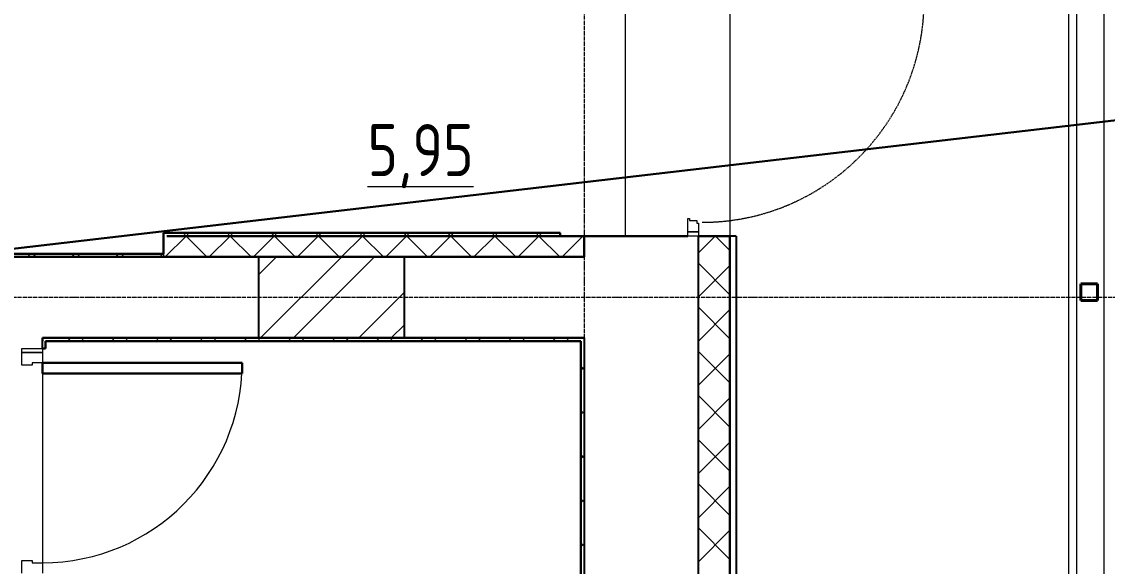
# Model space of a CAD drawing. Header units: millimetres. Extents: x -695119 to 412940, y -249585 to 622758.
# Drawn here: x 167158 to 172380, y -26863 to -24246 of the extents above; entities that cross this region are included whole.
import ezdxf

# ---------------------------------------------------------------- set-up
doc = ezdxf.new("R2010")
doc.units = ezdxf.units.MM
doc.linetypes.add('ADSK_Линия сетки', pattern=[25, 20, -2.5, 0, -2.5])
doc.linetypes.add('ADSK_Штриховая_ш2 п1_5', pattern=[4.5, 3, -1.5])
for name, color, linetype, lineweight in [('_Схема', 5, 'Continuous', 30), ('Каркас_Импост', 8, 'Continuous', 9), ('Марки помещений', 8, 'Continuous', 20), ('Монтажный зазор', 8, 'Continuous', 9), ('Несущие колонны', 252, 'Continuous', 18), ('Оси', 252, 'Continuous', 9), ('Открывание', 8, 'ADSK_Штриховая_ш2 п1_5', 9), ('Панель', 252, 'Continuous', 30), ('Перекрытия', 7, 'Continuous', 18), ('Поручни', 8, 'Continuous', 9), ('Стены разрез', 7, 'Continuous', 30), ('Стены штриховка', 7, 'Continuous', 9)]:
    doc.layers.add(name, color=color, linetype=linetype, lineweight=lineweight)
doc.layers.add('Стены', color=194, linetype='Continuous')
doc.styles.add('GOST 2.304 type A_1', font='', dxfattribs={"height": 350})
doc.styles.get('GOST 2.304 type A_1').set_extended_font_data('GOST 2.304 type A')

# ---------------------------------------------------------------- blocks, each defined once
blk = doc.blocks.new('1 этаж')
at = {"layer": 'Каркас_Импост', "color": 251, "true_color": 0x636466}
for p, q in [((-4455.8, -106368.4), (-4447.8, -106368.4)), ((-4455.8, -106432.4), (-4455.8, -106368.4)), ((-4447.8, -106368.4), (-4447.8, -106377.4)), ((-4447.8, -106377.4), (-4413.8, -106377.4)), ((-4413.8, -106377.4), (-4413.8, -106391.4)), ((-4413.8, -106391.4), (-4405.8, -106391.4)), ((-4405.8, -106391.4), (-4405.8, -106432.4)), ((-4405.8, -106432.4), (-4455.8, -106432.4)), ((-7660.8, -107072.4), (-7660.8, -107012.4)), ((-7660.8, -107012.4), (-7560.8, -107012.4)), ((-7560.8, -107012.4), (-7560.8, -107062.4)), ((-7610.8, -107072.4), (-7660.8, -107072.4)), ((-7610.8, -107062.4), (-7610.8, -107072.4)), ((-7560.8, -107062.4), (-7610.8, -107062.4)), ((-7660.8, -108012.4), (-7610.8, -108012.4)), ((-7660.8, -108072.4), (-7660.8, -108012.4)), ((-7610.8, -108012.4), (-7610.8, -108022.4)), ((-7610.8, -108022.4), (-7560.8, -108022.4)), ((-7560.8, -108022.4), (-7560.8, -108072.4))]:
    blk.add_line(p, q, dxfattribs=at)
at = {"layer": 'Монтажный зазор', "color": 251, "true_color": 0x636466}
for p, q in [((-4455.8, -106432.4), (-4405.8, -106432.4)), ((-4455.8, -106452.4), (-4455.8, -106432.4)), ((-4405.8, -106452.4), (-4455.8, -106452.4)), ((-4405.8, -106432.4), (-4405.8, -106452.4)), ((-7660.8, -106992.4), (-7560.8, -106992.4)), ((-7660.8, -107012.4), (-7660.8, -106992.4)), ((-7560.8, -106992.4), (-7560.8, -107012.4)), ((-7560.8, -107012.4), (-7660.8, -107012.4))]:
    blk.add_line(p, q, dxfattribs=at)
at = {"layer": 'Несущие колонны', "color": 251, "lineweight": 40, "true_color": 0x636466}
for p, q in [((-2565.8, -106762.4), (-2565.8, -106682.4)), ((-2565.8, -106682.4), (-2485.8, -106682.4)), ((-2485.8, -106682.4), (-2565.8, -106682.4)), ((-2565.8, -106682.4), (-2565.8, -106762.4)), ((-2485.8, -106682.4), (-2485.8, -106762.4)), ((-2485.8, -106762.4), (-2485.8, -106682.4)), ((-2485.8, -106762.4), (-2565.8, -106762.4)), ((-2565.8, -106762.4), (-2485.8, -106762.4))]:
    blk.add_line(p, q, dxfattribs=at)
at = {"layer": 'Оси', "color": 251, "linetype": 'ADSK_Линия сетки', "true_color": 0x636466}
for p, q in [((-4955.8, -96281.4), (-4955.8, -116493.8)), ((4311.5, -106747.4), (-72628.1, -106747.4))]:
    blk.add_line(p, q, dxfattribs=at)
at = {"layer": 'Открывание', "color": 251, "true_color": 0x636466}
blk.add_arc((-4387.8, -105318.4), 1068, 270, 359.0343, dxfattribs=at)
at = {"layer": 'Панель', "color": 251, "true_color": 0x636466}
for p, q in [((-7560.8, -107062.4), (-6600.8, -107062.4)), ((-7560.8, -107112.4), (-7560.8, -107062.4)), ((-6600.8, -107062.4), (-6600.8, -107112.4)), ((-6600.8, -107112.4), (-7560.8, -107112.4))]:
    blk.add_line(p, q, dxfattribs=at)
at = {"layer": 'Панель', "color": 251, "lineweight": 9, "true_color": 0x636466}
blk.add_arc((-7560.8, -107062.4), 960, 270, 0, dxfattribs=at)
at = {"layer": 'Перекрытия', "color": 251, "true_color": 0x636466}
for p, q in [((-4755.8, -106452.4), (-4755.8, -105252.4)), ((-2453.8, -110282.5), (-2453.8, -105279.4)), ((-4253.8, -105386.4), (-4253.8, -106452.4)), ((-7560.8, -107112.4), (-7560.8, -108022.4))]:
    blk.add_line(p, q, dxfattribs=at)
at = {"layer": 'Поручни', "color": 251, "true_color": 0x636466}
for p, q in [((-2625.8, -105249.4), (-2625.8, -110394.6)), ((-2585.8, -110394.6), (-2585.8, -105249.4))]:
    blk.add_line(p, q, dxfattribs=at)
at = {"layer": 'Стены', "color": 251, "true_color": 0x636466}
for p, q in [((-4405.8, -108242.4), (-4405.8, -106452.4)), ((-4223.8, -106452.4), (-4253.8, -106452.4)), ((-4223.8, -106452.4), (-4223.8, -108242.4)), ((-6520.7, -106942.4), (-6520.7, -106552.4)), ((-5820.7, -106552.4), (-5820.7, -106942.4)), ((-4955.8, -106942.4), (-4955.8, -108122.4)), ((-7560.8, -106992.4), (-7560.8, -106957.4))]:
    blk.add_line(p, q, dxfattribs=at)
at = {"layer": 'Стены разрез', "color": 251, "true_color": 0x636466}
for p, q in [((-5070.8, -106437.4), (-6978.3, -106437.4)), ((-6978.3, -106437.4), (-6978.3, -106537.4)), ((-4955.8, -106452.4), (-6963.3, -106452.4)), ((-6963.3, -106452.4), (-5070.8, -106452.4)), ((-5070.8, -106452.4), (-5070.8, -106437.4)), ((-4455.8, -106452.4), (-4955.8, -106452.4)), ((-4955.8, -106552.4), (-4955.8, -106452.4)), ((-4405.8, -106452.4), (-4253.8, -106452.4)), ((-4253.8, -108242.4), (-4253.8, -106452.4)), ((-6978.3, -106537.4), (-7965.8, -106537.4)), ((-4955.8, -106552.4), (-7950.8, -106552.4)), ((-7560.8, -106942.4), (-4955.8, -106942.4)), ((-7560.8, -106957.4), (-7560.8, -106942.4)), ((-7560.8, -106992.4), (-7545.8, -106992.4)), ((-7545.8, -106957.4), (-4970.8, -106957.4)), ((-7545.8, -106992.4), (-7545.8, -106957.4)), ((-4970.8, -106957.4), (-4970.8, -108107.4))]:
    blk.add_line(p, q, dxfattribs=at)
at = {"layer": 'Стены разрез', "color": 251, "linetype": 'Continuous', "lineweight": 9, "true_color": 0x636466}
for p, q in [((-6970.4, -106552.4), (-6870.4, -106452.4)), ((-6869.6, -106452.4), (-6884.6, -106437.4)), ((-6870.4, -106452.4), (-6855.4, -106437.4)), ((-6769.6, -106552.4), (-6869.6, -106452.4)), ((-6758.3, -106552.4), (-6658.3, -106452.4)), ((-6657.5, -106452.4), (-6672.5, -106437.4)), ((-6658.3, -106452.4), (-6643.3, -106437.4)), ((-6557.5, -106552.4), (-6657.5, -106452.4)), ((-6546.2, -106552.4), (-6446.2, -106452.4)), ((-6445.4, -106452.4), (-6460.4, -106437.4)), ((-6446.2, -106452.4), (-6431.2, -106437.4)), ((-6345.4, -106552.4), (-6445.4, -106452.4)), ((-6334, -106552.4), (-6234, -106452.4)), ((-6233.3, -106452.4), (-6248.3, -106437.4)), ((-6234, -106452.4), (-6219, -106437.4)), ((-6133.3, -106552.4), (-6233.3, -106452.4)), ((-6121.9, -106552.4), (-6021.9, -106452.4)), ((-6021.1, -106452.4), (-6036.1, -106437.4)), ((-6021.9, -106452.4), (-6006.9, -106437.4)), ((-5921.1, -106552.4), (-6021.1, -106452.4)), ((-5909.8, -106552.4), (-5809.8, -106452.4)), ((-5809, -106452.4), (-5824, -106437.4)), ((-5809.8, -106452.4), (-5794.8, -106437.4)), ((-5709, -106552.4), (-5809, -106452.4)), ((-5697.7, -106552.4), (-5597.7, -106452.4)), ((-5596.9, -106452.4), (-5611.9, -106437.4)), ((-5597.7, -106452.4), (-5582.7, -106437.4)), ((-5496.9, -106552.4), (-5596.9, -106452.4)), ((-5485.5, -106552.4), (-5385.5, -106452.4)), ((-5384.7, -106452.4), (-5399.7, -106437.4)), ((-5385.5, -106452.4), (-5370.5, -106437.4)), ((-5284.7, -106552.4), (-5384.7, -106452.4)), ((-5273.4, -106552.4), (-5173.4, -106452.4)), ((-5172.6, -106452.4), (-5187.6, -106437.4)), ((-5173.4, -106452.4), (-5158.4, -106437.4)), ((-5072.6, -106552.4), (-5172.6, -106452.4)), ((-5061.3, -106552.4), (-4961.3, -106452.4)), ((-4955.8, -106457), (-4960.5, -106452.4)), ((-4405.8, -106533.3), (-4326.9, -106454.4)), ((-4255.8, -106520.6), (-4322.1, -106454.4)), ((-7618.2, -106552.4), (-7633.2, -106537.4)), ((-7606.8, -106552.4), (-7591.8, -106537.4)), ((-7406, -106552.4), (-7421, -106537.4)), ((-7394.7, -106552.4), (-7379.7, -106537.4)), ((-7193.9, -106552.4), (-7208.9, -106537.4)), ((-7182.6, -106552.4), (-7167.6, -106537.4)), ((-6981.8, -106552.4), (-6996.8, -106537.4)), ((-6520.7, -106637.4), (-6435.7, -106552.4)), ((-6520.7, -106637.4), (-6435.7, -106552.4)), ((-6511.4, -106942.4), (-6121.4, -106552.4)), ((-6511.4, -106942.4), (-6121.4, -106552.4)), ((-6354.2, -106942.4), (-5964.2, -106552.4)), ((-6354.2, -106942.4), (-5964.2, -106552.4)), ((-4255.8, -106732.8), (-4405.8, -106582.8)), ((-4405.8, -106745.4), (-4255.8, -106595.4)), ((-6039.9, -106942.4), (-5820.7, -106723.1)), ((-6039.9, -106942.4), (-5820.7, -106723.1)), ((-4255.8, -106766.8), (-4253.8, -106766.8)), ((-4255.8, -106944.9), (-4405.8, -106794.9)), ((-4405.8, -106957.6), (-4255.8, -106807.6)), ((-5882.8, -106942.4), (-5820.7, -106880.3)), ((-5882.8, -106942.4), (-5820.7, -106880.3)), ((-4253.8, -106889.4), (-4255.8, -106892.9)), ((-7425.3, -106957.4), (-7440.3, -106942.4)), ((-7375.4, -106957.4), (-7360.4, -106942.4)), ((-7213.2, -106957.4), (-7228.2, -106942.4)), ((-7163.3, -106957.4), (-7148.3, -106942.4)), ((-7001, -106957.4), (-7016, -106942.4)), ((-6951.2, -106957.4), (-6936.2, -106942.4)), ((-6788.9, -106957.4), (-6803.9, -106942.4)), ((-6739, -106957.4), (-6724, -106942.4)), ((-6576.8, -106957.4), (-6591.8, -106942.4)), ((-6526.9, -106957.4), (-6511.9, -106942.4)), ((-6364.6, -106957.4), (-6379.6, -106942.4)), ((-6314.8, -106957.4), (-6299.8, -106942.4)), ((-6152.5, -106957.4), (-6167.5, -106942.4)), ((-6102.7, -106957.4), (-6087.7, -106942.4)), ((-5940.4, -106957.4), (-5955.4, -106942.4)), ((-5890.5, -106957.4), (-5875.5, -106942.4)), ((-5728.3, -106957.4), (-5743.3, -106942.4)), ((-5678.4, -106957.4), (-5663.4, -106942.4)), ((-5516.1, -106957.4), (-5531.1, -106942.4)), ((-5466.3, -106957.4), (-5451.3, -106942.4)), ((-5304, -106957.4), (-5319, -106942.4)), ((-5254.1, -106957.4), (-5239.1, -106942.4)), ((-5091.9, -106957.4), (-5106.9, -106942.4)), ((-5042, -106957.4), (-5027, -106942.4)), ((-4255.8, -106970), (-4253.8, -106970)), ((-4255.8, -107157), (-4405.8, -107007)), ((-4405.8, -107169.7), (-4255.8, -107019.7)), ((-4955.8, -107093.4), (-4970.8, -107078.4)), ((-4970.8, -107098.3), (-4955.8, -107083.3)), ((-4255.8, -107369.2), (-4405.8, -107219.2)), ((-4405.8, -107381.8), (-4255.8, -107231.8)), ((-4955.8, -107305.6), (-4970.8, -107290.6)), ((-4970.8, -107310.4), (-4955.8, -107295.4)), ((-4255.8, -107274.8), (-4253.8, -107274.8)), ((-4255.8, -107581.3), (-4405.8, -107431.3)), ((-4405.8, -107594), (-4255.8, -107444)), ((-4955.8, -107517.7), (-4970.8, -107502.7)), ((-4970.8, -107522.6), (-4955.8, -107507.6)), ((-4255.8, -107793.4), (-4405.8, -107643.4)), ((-4405.8, -107806.1), (-4255.8, -107656.1)), ((-4955.8, -107729.8), (-4970.8, -107714.8)), ((-4970.8, -107734.7), (-4955.8, -107719.7)), ((-4253.8, -107702.2), (-4255.8, -107705.7)), ((-4255.8, -108005.6), (-4405.8, -107855.6)), ((-4405.8, -108018.2), (-4255.8, -107868.2)), ((-4255.8, -107884.4), (-4253.8, -107884.4)), ((-4955.8, -107942), (-4970.8, -107927)), ((-4970.8, -107946.8), (-4955.8, -107931.8))]:
    blk.add_line(p, q, dxfattribs=at)
at = {"layer": 'Стены штриховка', "color": 251, "true_color": 0x636466}
for p, q in [((-4255.8, -106454.4), (-4405.8, -106454.4)), ((-4255.8, -108240.4), (-4255.8, -106454.4)), ((-6978.3, -106537.4), (-6978.3, -106552.4))]:
    blk.add_line(p, q, dxfattribs=at)
at = {"layer": 'Марки помещений', "color": 251, "true_color": 0x636466, "style": 'GOST 2.304 type A_1'}
blk.add_text('%%U5,95', height=250, dxfattribs=at).set_placement((-5997.1, -106164.4))

msp = doc.modelspace()

# ---------------------------------------------------------------- linework, layer by layer
at = {"layer": '_Схема', "color": 5}
msp.add_line((-160630.689, -63538.828), (220869.926, -19071.484), dxfattribs=at)

# ---------------------------------------------------------------- block references
msp.add_blockref('1 этаж', (174819.19, 81176.937))

doc.saveas('drawing.dxf')
